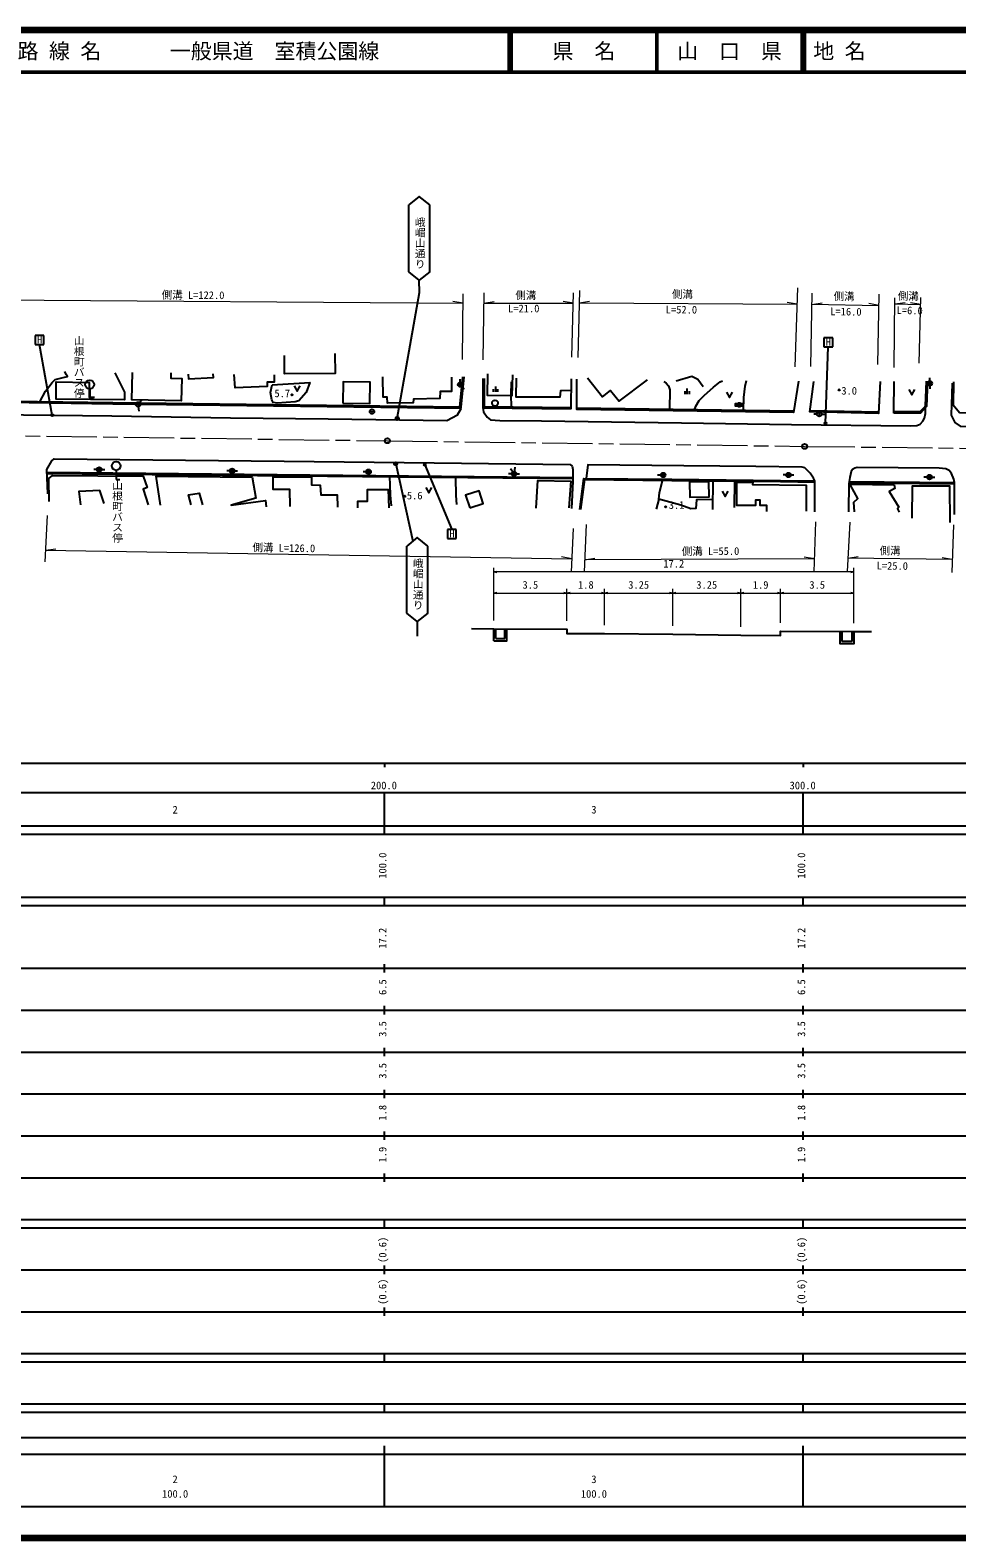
# Model space of a CAD drawing. Units: millimetres at full size, sheet at 1:1000, with parts at other scales. Extents: x -17822881 to 680000, y -229956079 to 380000.
# Drawn here: x 183384 to 404663, y 20000 to 380000 of the extents above; entities that cross this region are included whole.
import ezdxf
from ezdxf.enums import TextEntityAlignment as Align

# ---------------------------------------------------------------- set-up
doc = ezdxf.new("R2010")
doc.units = ezdxf.units.MM
doc.header["$LTSCALE"] = 1000
doc.linetypes.add('CHAIN', pattern=[18.5, 12, -1.5, 3.5, -1.5])
for name, color, linetype, lineweight in [('M-BGD', 7, 'Continuous', 25), ('M-BGD-EXST', 7, 'Continuous', 25), ('M-BMK', 2, 'CHAIN', 13), ('M-BMK-SRVR', 3, 'Continuous', 25), ('M-STR-HTXT', 7, 'Continuous', 13), ('M-STR-STRC', 7, 'Continuous', 25), ('M-TTL', 2, 'Continuous', 140), ('M-TTL-BAND', 7, 'Continuous', 25), ('M-TTL-LINE', 7, 'Continuous', 50)]:
    doc.layers.add(name, color=color, linetype=linetype, lineweight=lineweight)
doc.layers.add('M-BMK-HTXT', color=7, linetype='Continuous')
doc.layers.add('M-TTL-TXT', color=7, linetype='Continuous')
doc.styles.add('@ＭＳ ゴシック', font='')
doc.styles.add('ＭＳ ゴシック', font='')
doc.styles.get('@ＭＳ ゴシック').set_extended_font_data('@MS Gothic')
doc.styles.get('ＭＳ ゴシック').set_extended_font_data('MS Gothic')

# ---------------------------------------------------------------- blocks, each defined once
blk = doc.blocks.new('open_arrow')
at = {"color": 0, "linetype": 'Continuous', "lineweight": -2}
blk.add_lwpolyline([(7.5, 1.25), (0, 0), (7.5, -1.25)], dxfattribs=at)

msp = doc.modelspace()

# ---------------------------------------------------------------- hatches: boundary and pattern name
at = {"layer": 'M-BGD'}
for points in [[(286096, 294816, 1), (286096, 295916, 0.41421), (285546, 295366, 0.41421)], [(398191, 295097, 1), (398191, 296197, 0.41421), (397641, 295647, 0.41421)], [(199343, 275090, 1), (200443, 275090, 0.41421), (199893, 275640, 0.41421)], [(231070, 274755, 1), (232170, 274755, 0.41421), (231620, 275305, 0.41421)], [(263644, 274552, 1), (264744, 274552, 0.41421), (264194, 275102, 0.41421)], [(298374, 274070, 1), (299474, 274070, 0.41421), (298924, 274620, 0.41421)], [(333960, 273775, 1), (335060, 273775, 0.41421), (334510, 274325, 0.41421)], [(363903, 273785, 1), (365003, 273785, 0.41421), (364453, 274335, 0.41421)], [(397569, 273288, 1), (398669, 273288, 0.41421), (398119, 273838, 0.41421)]]:
    msp.add_hatch(color=256, dxfattribs=at).paths.add_polyline_path(points)
h = msp.add_hatch(color=256, dxfattribs=at)
h.paths.add_polyline_path([(352196, 290540, 1), (353196, 290540, 0.41421), (352696, 291040, 0.41421)])
h.paths.add_polyline_path([(352796, 290540, 0.41421), (352696, 290640, 0.41421)], flags=16)
at = {"layer": 'M-BGD-EXST'}
for points in [[(188474, 288198, 0.41421), (188527, 287848, 0.41421), (188876, 287901, 1)], [(373105, 286252, 0.41421), (373158, 285902, 0.41421), (373507, 285954, 1)], [(277435, 276372, 0.41421), (277488, 276022, 0.41421), (277837, 276074, 1)]]:
    msp.add_hatch(color=256, dxfattribs=at).paths.add_polyline_path(points)
at = {"layer": 'M-STR-STRC'}
for points in [[(271387, 287065, 0.41421), (271265, 287618, 0.41421), (270713, 287496, 1)], [(271005, 276259, 0.41421), (270883, 276812, 0.41421), (270331, 276690, 1)]]:
    msp.add_hatch(color=256, dxfattribs=at).paths.add_polyline_path(points)

# ---------------------------------------------------------------- linework, layer by layer
at = {"layer": 'M-BGD'}
for p, q in [((286012, 289963), (286701, 297228)), ((286096, 295916), (286096, 296666)), ((286138, 295396), (287048, 294255)), ((291485, 296792), (291477, 289809)), ((291785, 296791), (291777, 290106)), ((398191, 296197), (398191, 296947)), ((197596, 294330), (197596, 292155)), ((197596, 292155), (198485, 292155)), ((209493, 291085), (209955, 291676)), ((294021, 293605), (294021, 294302)), ((294554, 293605), (294554, 294933)), ((295088, 293605), (295088, 294302)), ((339767, 293082), (339767, 293779)), ((340300, 293082), (340300, 294410)), ((340834, 293082), (340834, 293779)), ((398191, 295097), (398191, 294347)), ((209589, 290313), (208722, 290989)), ((209213, 290104), (209330, 288998)), ((291477, 289809), (312584, 289617)), ((291777, 290106), (312587, 289917)), ((365739, 289005), (313926, 289703)), ((385954, 288777), (369612, 289130)), ((371268, 288316), (370518, 288316)), ((371818, 288866), (371818, 287766)), ((372368, 288316), (373118, 288316)), ((312993, 273131), (187429, 274383)), ((312992, 272831), (187439, 274083)), ((199343, 275090), (198593, 275090)), ((200443, 275090), (201193, 275090)), ((203929, 274893), (203929, 272718)), ((231070, 274755), (230320, 274755)), ((232170, 274755), (232920, 274755)), ((263644, 274552), (262894, 274552)), ((298374, 274070), (297624, 274070)), ((298924, 274070), (298071, 275220)), ((299126, 275632), (298985, 274304)), ((299474, 274070), (300224, 274070)), ((333960, 273775), (333210, 273775)), ((363903, 273785), (363153, 273785)), ((365003, 273785), (365753, 273785)), ((203929, 272718), (204819, 272718)), ((346377, 265534), (346453, 272379)), ((351543, 265986), (351613, 272321)), ((378844, 265026), (378948, 271924)), ((378948, 271924), (404064, 271688)), ((378951, 272224), (404067, 271988)), ((397569, 273288), (396819, 273288)), ((398669, 273288), (399419, 273288)), ((333465, 268025), (332840, 265592)), ((294067, 234207), (294067, 237035)), ((294567, 234707), (294567, 237035)), ((294567, 234707), (296740, 234707)), ((296740, 234707), (296740, 237023)), ((377290, 234000), (377290, 236414)), ((379567, 234000), (377290, 234000)), ((379567, 236392), (379567, 234000))]:
    msp.add_line(p, q, dxfattribs=at)
for points in [[(256160, 302818), (256193, 298035), (244097, 297977), (244090, 302338)], [(163016, 299159), (163434, 293598), (163936, 291322), (164932, 289526), (165946, 288384), (181810, 288126), (202921, 287890), (231239, 287400), (254530, 287185), (271610, 286978), (282848, 286823), (285412, 288130), (286308, 289659)], [(185674, 291257), (187056, 293823), (188612, 295873), (189364, 296574), (191239, 297039), (192311, 297302), (191948, 297784), (191654, 298532)], [(203611, 298144), (205930, 293546), (205941, 291730), (189617, 291883), (189594, 296015), (197467, 295846), (197513, 292353), (198740, 292337)], [(216964, 298209), (216959, 296920), (219566, 296845), (219436, 291528), (207686, 291705), (207828, 298243)], [(221140, 297881), (221220, 296717), (227179, 297046), (227122, 297919)], [(241638, 297721), (241658, 295909), (239977, 295910), (240006, 294928), (232312, 294615), (232107, 297781)], [(283962, 297176), (283995, 293747), (281259, 293740), (281211, 292044), (274924, 291921), (274859, 291022), (268688, 290956), (268670, 292335), (267670, 292354), (267569, 297207)], [(286308, 289659), (286340, 289961), (287000, 297200)], [(298532, 297697), (298420, 292657), (292553, 292760), (292636, 297965)], [(298290, 290047), (298281, 292915), (298319, 295996)], [(312613, 293926), (310022, 293852), (309902, 292365), (299417, 292379), (299483, 296897)], [(312584, 289617), (312587, 289917), (312632, 296772)], [(366866, 296222), (365692, 288708), (313926, 289403), (313940, 296691)], [(316500, 296981), (320046, 292432), (321931, 293950), (323993, 291373), (330819, 296489)], [(334658, 296137), (335283, 295709), (335842, 295036), (336140, 294153), (336076, 289405)], [(344062, 294799), (342797, 296600), (341354, 297286), (337604, 296173)], [(342055, 289324), (342347, 290191), (343149, 291558), (344305, 292758), (346586, 294765), (348129, 296007), (348666, 296275)], [(353709, 289167), (353814, 292314), (354144, 294956), (354449, 296361)], [(386351, 296131), (385938, 288477), (369572, 288831), (370551, 296119)], [(397658, 296171), (397392, 290162), (397217, 289903), (395987, 288538), (389592, 288573)], [(389592, 288573), (389594, 288873), (389681, 296107)], [(397358, 296184), (397096, 290260), (396980, 290088), (395855, 288839), (389594, 288873)], [(403526, 295731), (403319, 288040), (404143, 286353), (405430, 285439), (475136, 284354), (475972, 284808), (476666, 285784), (477923, 288208), (478079, 295173)], [(403870, 296040), (403808, 290546), (405274, 288703), (421860, 288377), (442199, 288172), (469361, 287869), (477707, 287792)], [(286012, 289963), (203117, 290997), (173143, 291444), (163870, 291623)], [(246393, 295097), (247109, 293802), (247824, 295097)], [(349685, 293582), (350401, 292287), (351116, 293582)], [(393185, 294193), (393901, 292898), (394617, 294193)], [(286308, 289659), (203112, 290697), (173138, 291144), (163936, 291322)], [(291477, 289809), (291618, 288845), (292515, 287558), (293329, 286990), (295518, 286830), (305517, 286704), (338907, 286247), (365163, 285833), (393597, 285548), (395101, 285611), (395909, 285883), (396553, 286620), (396972, 287320), (397193, 288505), (397217, 289903)], [(352249, 290765), (351696, 290765), (351696, 290315), (352249, 290315)], [(353696, 290540), (353696, 290765), (353142, 290765)], [(353142, 290315), (353696, 290315), (353696, 290540)], [(187598, 269279), (187405, 275094), (188589, 277174), (189125, 277632), (244003, 277059), (279849, 276651), (312347, 276322), (312772, 275918), (312998, 275090), (312991, 272292), (312611, 265759)], [(187951, 267466), (187871, 272970), (188738, 273678), (210402, 273474), (211362, 270833), (210376, 270413), (211557, 266674)], [(370782, 264964), (370741, 272094), (370745, 272394), (370453, 273065), (369676, 274203), (368337, 275504), (367745, 275656), (356625, 275802), (339445, 275990), (316570, 276203), (316114, 272976)], [(404131, 264383), (404064, 271688), (404067, 271988), (403917, 272816), (403363, 274123), (402860, 274833), (402031, 275275), (400448, 275397), (380828, 275574), (380290, 275426), (379779, 275125), (379392, 274603), (379083, 273201), (378951, 272224), (378948, 271924)], [(201079, 266950), (199989, 270046), (194979, 269856), (195440, 266695)], [(214524, 266599), (213438, 273495), (236397, 273266), (237304, 268280), (231405, 266553), (239568, 267663), (239751, 266143)], [(245488, 266224), (245418, 270343), (241449, 270287), (241404, 273320), (250549, 273234), (250533, 271402), (252667, 271355), (252764, 269052), (256730, 269013), (256795, 266084)], [(261635, 265920), (261616, 267494), (263974, 267537), (263911, 270300), (268896, 270328), (269060, 265964)], [(269644, 266401), (269415, 268995), (269347, 271548), (269258, 273267)], [(277851, 270835), (278567, 269540), (279282, 270835)], [(285306, 266767), (285114, 268894), (285022, 273109)], [(304250, 265862), (304615, 272454), (312516, 272317), (312045, 265981)], [(314613, 265581), (315554, 272981), (336617, 272787), (362578, 272500), (370745, 272394)], [(314911, 265543), (315818, 272679), (336614, 272487), (362574, 272200), (370741, 272094)], [(346404, 267962), (342532, 267869), (342335, 265814), (341133, 265678), (338765, 266541), (333465, 268025), (333692, 269526), (334348, 272508)], [(359330, 265101), (359300, 266483), (357715, 266517), (357675, 267757), (356611, 267760), (356591, 266503), (352110, 266481), (352163, 272098), (355908, 271997), (355899, 271523), (368689, 271364), (368653, 265157)], [(380256, 264971), (380063, 267289), (381014, 268139), (379302, 271357), (379342, 271593), (389671, 271402), (389821, 270572), (388528, 269804), (390846, 266071), (390525, 265712), (390910, 264939)], [(393987, 263482), (394084, 271181), (402908, 271169), (402992, 262421)], [(221862, 266661), (221201, 269077), (223771, 269471), (224557, 266620)], [(348659, 269904), (349374, 268609), (350090, 269904)], [(288796, 237105), (294067, 237035), (311567, 236966), (311567, 235964), (320567, 235951), (336817, 235778), (353067, 235503), (362567, 235428), (362567, 236508), (380067, 236392), (384274, 236425)], [(294067, 234207), (297240, 234207), (297240, 237023)], [(380067, 236392), (380067, 233500), (376790, 233500), (376790, 236414)]]:
    msp.add_lwpolyline(points, dxfattribs=at)
for points in [[(241133, 295275), (250190, 295900), (249329, 293451), (247551, 291488), (246702, 291243), (242401, 290923), (241425, 291112), (241081, 291693), (240783, 293505)], [(258031, 290965), (264479, 290817), (264597, 295916), (258148, 296064)], [(288339, 265929), (291570, 266988), (290573, 270028), (287342, 268969)], [(345441, 272141), (340842, 272049), (340913, 268450), (345513, 268542)]]:
    msp.add_lwpolyline(points, close=True, dxfattribs=at)
for centre, radius in [((197596, 295380), 1050), ((286096, 295366), 550), ((398191, 295647), 550), ((245896, 292921), 150), ((294375, 290941), 700), ((376558, 294088), 150), ((209155, 290651), 550), ((265006, 288916), 550), ((265006, 288916), 50), ((352696, 290540), 500), ((352696, 290540), 100), ((371818, 288316), 550), ((199893, 275090), 550), ((203929, 275943), 1050), ((231620, 274755), 550), ((264194, 274552), 550), ((298924, 274070), 550), ((334510, 273775), 550), ((364453, 273785), 550), ((398119, 273288), 550), ((272833, 268702), 150), ((335144, 266182), 150)]:
    msp.add_circle(centre, radius, dxfattribs=at)
at = {"layer": 'M-BGD-EXST'}
for p, q in [((186674, 307067), (184574, 307067)), ((184574, 307067), (184574, 304967)), ((186674, 304967), (186674, 307067)), ((375019, 306494), (372919, 306494)), ((372919, 306494), (372919, 304394)), ((375019, 304394), (375019, 306494)), ((184574, 304967), (186674, 304967)), ((188675, 288049), (185624, 304967)), ((372919, 304394), (375019, 304394)), ((373306, 286103), (373969, 304394)), ((277636, 276223), (284079, 260732)), ((285129, 260732), (283029, 260732)), ((283029, 260732), (283029, 258632)), ((285129, 258632), (285129, 260732)), ((283029, 258632), (285129, 258632))]:
    msp.add_line(p, q, dxfattribs=at)
for centre in [(188675, 288049), (373306, 286103), (277636, 276223)]:
    msp.add_circle(centre, 250, dxfattribs=at)
at = {"layer": 'M-BMK'}
msp.add_lwpolyline([(68914, 284918), (168784, 283286), (268674, 281950), (368323, 280614), (468281, 279449), (568008, 278533)], dxfattribs=at)
at = {"layer": 'M-BMK-SRVR'}
for centre in [(268674, 281950), (368323, 280614)]:
    msp.add_circle(centre, 600, dxfattribs=at)
at = {"layer": 'M-STR-HTXT'}
for p, q in [((286601, 301328), (286805, 317056)), ((291565, 301311), (291782, 317269)), ((312691, 301888), (313163, 317315)), ((314229, 301815), (314609, 317802)), ((366063, 299628), (366700, 318439)), ((369818, 299689), (370118, 317223)), ((385829, 300157), (386109, 316962)), ((163441, 315688), (286776, 314848)), ((286776, 314848), (284351, 315230)), ((291749, 314786), (294170, 315190)), ((291749, 314786), (313086, 314800)), ((313086, 314800), (310660, 315175)), ((314539, 314869), (316963, 315261)), ((314539, 314869), (366569, 314581)), ((366569, 314581), (364145, 314971)), ((370063, 314523), (372491, 314885)), ((370072, 314545), (386064, 314278)), ((386064, 314278), (383648, 314715)), ((389691, 299449), (389877, 316077)), ((389861, 314633), (392295, 314952)), ((389861, 314633), (396041, 314477)), ((396041, 314477), (393626, 314916)), ((395690, 300502), (396085, 316203)), ((187447, 264149), (186922, 253071)), ((313013, 260973), (312558, 250644)), ((316138, 261997), (315644, 250628)), ((370942, 262634), (370553, 250647)), ((379096, 262502), (378481, 250707)), ((403901, 261846), (403441, 250514)), ((187054, 255846), (189487, 256174)), ((187054, 255846), (312697, 253787)), ((312697, 253787), (310289, 254269)), ((315769, 253505), (318188, 253921)), ((370655, 253791), (315769, 253505)), ((370655, 253791), (368230, 254177)), ((378650, 253944), (381080, 254291)), ((403566, 253592), (378650, 253944)), ((403566, 253592), (401149, 254023)), ((294067, 239035), (294067, 251643)), ((380067, 250643), (294067, 250643)), ((380067, 238392), (380067, 251643)), ((294067, 245581), (311567, 245581)), ((311567, 238966), (311567, 246581)), ((311567, 245581), (320567, 245581)), ((320567, 237951), (320567, 246581)), ((320567, 245581), (336817, 245581)), ((336817, 237778), (336817, 246581)), ((336817, 245581), (353067, 245581)), ((353067, 237503), (353067, 246581)), ((353067, 245581), (362567, 245581)), ((362567, 238508), (362567, 246581)), ((362567, 245581), (380067, 245581))]:
    msp.add_line(p, q, dxfattribs=at)
at = {"layer": 'M-STR-STRC'}
for p, q in [((273804, 322267), (273804, 338267)), ((278804, 322267), (278804, 338267)), ((270668, 276475), (274771, 257981)), ((273324, 240824), (273324, 256824)), ((278324, 240824), (278324, 256824)), ((275824, 238824), (275824, 235276))]:
    msp.add_line(p, q, dxfattribs=at)
for points in [[(278804, 338267), (276304, 340267), (273804, 338267)], [(278804, 322267), (276304, 320267), (273804, 322267)], [(271050, 287281), (276350, 317341), (276304, 320267)], [(278324, 256824), (275824, 258824), (273324, 256824)], [(278324, 240824), (275824, 238824), (273324, 240824)]]:
    msp.add_lwpolyline(points, dxfattribs=at)
for centre in [(271050, 287281), (270668, 276475)]:
    msp.add_circle(centre, 400, dxfattribs=at)
at = {"layer": 'M-TTL'}
for p, q in [((680000, 380000), (40000, 380000)), ((40000, 20000), (680000, 20000))]:
    msp.add_line(p, q, dxfattribs=at)
at = {"layer": 'M-TTL-BAND'}
for p, q in [((40000, 205000), (579000, 205000)), ((268000, 205000), (268000, 204000)), ((368000, 205000), (368000, 204000)), ((68000, 198000), (579000, 198000)), ((268000, 188000), (268000, 198000)), ((368000, 188000), (368000, 198000)), ((40000, 190000), (579000, 190000)), ((40000, 188000), (579000, 188000)), ((40000, 173000), (579000, 173000)), ((268000, 171000), (268000, 173000)), ((368000, 171000), (368000, 173000)), ((40000, 171000), (579000, 171000)), ((40000, 156000), (579000, 156000)), ((268000, 155000), (268000, 157000)), ((368000, 155000), (368000, 157000)), ((46000, 146000), (579000, 146000)), ((268000, 145000), (268000, 147000)), ((368000, 145000), (368000, 147000)), ((268000, 135000), (268000, 137000)), ((368000, 135000), (368000, 137000)), ((52000, 136000), (579000, 136000)), ((46000, 126000), (579000, 126000)), ((268000, 125000), (268000, 127000)), ((368000, 125000), (368000, 127000)), ((52000, 116000), (579000, 116000)), ((268000, 115000), (268000, 117000)), ((368000, 115000), (368000, 117000)), ((46000, 106000), (579000, 106000)), ((268000, 105000), (268000, 107000)), ((368000, 105000), (368000, 107000)), ((40000, 96000), (579000, 96000)), ((40000, 94000), (579000, 94000)), ((268000, 94000), (268000, 96000)), ((368000, 94000), (368000, 96000)), ((49000, 84000), (579000, 84000)), ((268000, 83000), (268000, 85000)), ((368000, 83000), (368000, 85000)), ((40000, 74000), (579000, 74000)), ((268000, 73000), (268000, 75000)), ((368000, 73000), (368000, 75000)), ((40000, 64000), (579000, 64000)), ((40000, 62000), (579000, 62000)), ((268000, 62000), (268000, 64000)), ((368000, 62000), (368000, 64000)), ((40000, 52000), (579000, 52000)), ((268000, 50000), (268000, 52000)), ((368000, 50000), (368000, 52000)), ((40000, 50000), (579000, 50000)), ((71000, 44000), (565000, 44000)), ((40000, 40000), (579000, 40000)), ((268000, 27500), (268000, 42000)), ((368000, 27500), (368000, 42000)), ((68000, 27500), (579000, 27500))]:
    msp.add_line(p, q, dxfattribs=at)
at = {"layer": 'M-TTL-LINE'}
for p, q in [((297750, 380000), (297750, 370000)), ((298250, 380000), (298250, 370000)), ((333000, 380000), (333000, 370000)), ((367750, 380000), (367750, 370000)), ((368250, 380000), (368250, 370000)), ((40000, 370000), (680000, 370000))]:
    msp.add_line(p, q, dxfattribs=at)

# ---------------------------------------------------------------- block references
at = {"layer": 'M-STR-HTXT', "xscale": 100, "yscale": 100}
for p in [(294067, 250643), (294067, 245581), (311567, 245581), (320567, 245581), (336817, 245581), (353067, 245581), (362567, 245581)]:
    msp.add_blockref('open_arrow', p, dxfattribs=at)
at = {"layer": 'M-STR-HTXT', "xscale": 100, "yscale": 100, "rotation": 180}
for p in [(380067, 250643), (311567, 245581), (320567, 245581), (336817, 245581), (353067, 245581), (362567, 245581), (380067, 245581)]:
    msp.add_blockref('open_arrow', p, dxfattribs=at)

# ---------------------------------------------------------------- texts
at = {"layer": 'M-BGD', "style": 'ＭＳ ゴシック'}
for s, p in [('5.7', (241710, 291814)), ('3.0', (377080, 292428)), ('5.6', (273329, 267408)), ('3.1', (335867, 265155))]:
    msp.add_text(s, height=1833, dxfattribs=at).set_placement(p, align=Align.BOTTOM_LEFT)
at = {"layer": 'M-BGD-EXST', "style": 'ＭＳ ゴシック'}
for p in [(185027, 304659), (373372, 304086), (283482, 258324)]:
    msp.add_text('H', height=1833, dxfattribs=at).set_placement(p, align=Align.BOTTOM_LEFT)
at = {"layer": 'M-BMK-HTXT', "style": '@ＭＳ ゴシック'}
for p in [(193573, 307116), (202734, 272556)]:
    msp.add_text('山根町バス停', height=1833, rotation=270, dxfattribs=at).set_placement(p, align=Align.BOTTOM_LEFT)
at = {"layer": 'M-STR-HTXT', "style": 'ＭＳ ゴシック'}
for s, rotation, p in [('側溝 L=122.0', 359.61, (214791, 315338)), ('側溝', 0.037, (299251, 315206)), ('側溝', 359.683, (336629, 315496)), ('側溝', 359.046, (375222, 315006)), ('側溝', 358.56, (390534, 315103)), ('L=21.0', 0.037, (297511, 312074)), ('L=52.0', 359.683, (335150, 311821)), ('L=16.0', 359.046, (374415, 311401)), ('L=6.0', 358.56, (390255, 311699)), ('側溝 L=126.0', 359.061, (236449, 255037)), ('側溝 L=55.0', 0.298, (338996, 254091)), ('側溝', 359.192, (386208, 254259)), ('L=25.0', 359.192, (385491, 250681))]:
    msp.add_text(s, height=1833, rotation=rotation, dxfattribs=at).set_placement(p, align=Align.BOTTOM_LEFT)
for s, p in [('17.2', (337067, 251143)), ('3.5', (302817, 246081)), ('1.8', (316067, 246081)), ('3.25', (328692, 246081)), ('3.25', (344942, 246081)), ('1.9', (357817, 246081)), ('3.5', (371317, 246081))]:
    msp.add_text(s, height=1833, dxfattribs=at).set_placement(p, align=Align.BOTTOM_CENTER)
at = {"layer": 'M-STR-STRC', "style": '@ＭＳ ゴシック'}
for p in [(276465, 329170), (275985, 247727)]:
    msp.add_text('峨嵋山通り', height=1833, rotation=270, dxfattribs=at).set_placement(p, align=Align.MIDDLE_CENTER)
at = {"layer": 'M-TTL-BAND', "style": 'ＭＳ ゴシック'}
for s, p in [('200.0', (267844, 198195)), ('300.0', (367844, 198195)), ('2', (218000, 192405)), ('3', (318000, 192405)), ('2', (218000, 32523)), ('3', (318000, 32523)), ('100.0', (218000, 29033)), ('100.0', (318000, 29033))]:
    msp.add_text(s, height=1833, dxfattribs=at).set_placement(p, align=Align.BOTTOM_CENTER)
for s, p in [('100.0', (269000, 180500)), ('100.0', (369000, 180500)), ('17.2', (269000, 163174)), ('17.2', (369000, 163174)), ('6.5', (269000, 151500)), ('6.5', (369000, 151500)), ('3.5', (269000, 141500)), ('3.5', (369000, 141500)), ('3.5', (269000, 131500)), ('3.5', (369000, 131500)), ('1.8', (269000, 121500)), ('1.8', (369000, 121500)), ('1.9', (269000, 111500)), ('1.9', (369000, 111500)), ('(0.6)', (269000, 88764)), ('(0.6)', (369000, 88764)), ('(0.6)', (269000, 78764)), ('(0.6)', (369000, 78764))]:
    msp.add_text(s, height=1833, rotation=90, dxfattribs=at).set_placement(p, align=Align.BOTTOM_CENTER)
at = {"layer": 'M-TTL-TXT', "style": 'ＭＳ ゴシック'}
for s, p in [('路 線 名', (180380, 375000)), ('一般県道\u3000室積公園線', (216734, 375000)), ('地 名', (370380, 375000))]:
    msp.add_text(s, height=3666, dxfattribs=at).set_placement(p, align=Align.MIDDLE_LEFT)
for s, p in [('県\u3000名', (315625, 375000)), ('山\u3000口\u3000県', (350375, 375000))]:
    msp.add_text(s, height=3666, dxfattribs=at).set_placement(p, align=Align.MIDDLE_CENTER)

doc.saveas('drawing.dxf')
